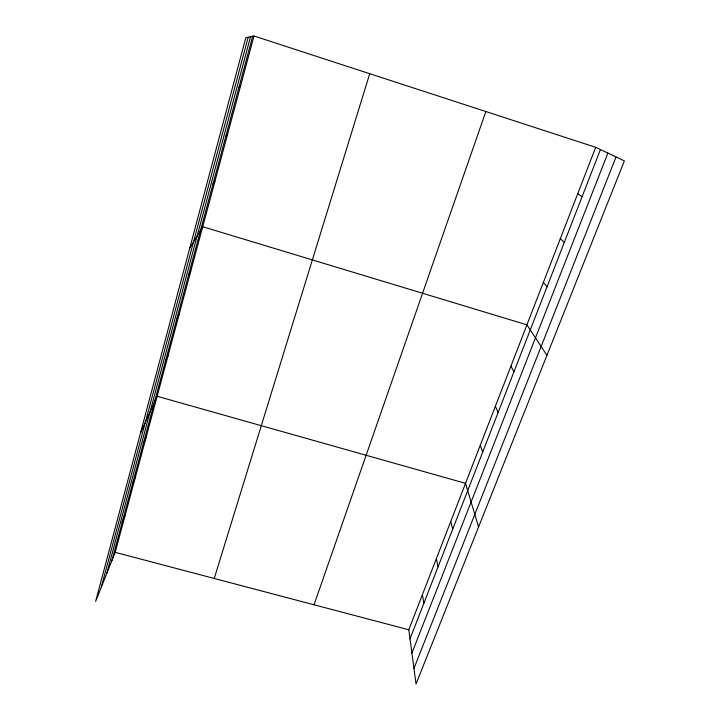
<?xml version="1.0" encoding="UTF-8"?>
<svg xmlns="http://www.w3.org/2000/svg" width="720" height="720" viewBox="0 0 720 720"><rect width="100%" height="100%" fill="white"/><g stroke="black" fill="none" stroke-linecap="round" stroke-linejoin="round"><path stroke-width="1.08" d="M101.268 587.259L248.184 37.242M106.803 573.381L250.506 36.738M111.915 560.547L252.639 36.288M253.989 36L245.799 37.746L95.625 601.407L115.191 552.348L253.989 36L595.701 147.321L624.375 160.893L416.043 684L408.798 629.784L595.701 147.321M214.236 578.475L369.72 73.701M314.037 604.791L485.865 111.537M410.013 638.865L600.435 149.562M411.912 653.067L607.905 153.09M413.964 668.394L616.032 156.942M122.085 522.666L125.244 514.935M132.543 483.714L135.576 476.487M143.298 443.646L146.205 436.95M140.454 433.125L157.14 396.279L465.534 483.336L478.566 527.013M165.42 361.224L168.048 355.68M176.796 318.852L179.28 313.929M188.505 275.22L190.827 270.954M189.711 248.265L202.716 226.728L526.932 324.846L546.93 355.356M212.985 183.996L214.956 181.179M225.801 136.278L227.574 134.253M239.004 87.066L240.579 85.878M115.191 552.348L408.798 629.784M577.746 193.671L582.102 196.686M560.313 238.671L564.309 242.406M543.384 282.375L547.029 286.803M510.939 366.129L513.954 371.799M495.387 406.269L498.105 412.515M480.258 445.329L482.697 452.106M450.774 521.442L452.682 529.218M436.401 558.531L438.075 566.766M422.424 594.63L423.855 603.297"/></g></svg>
